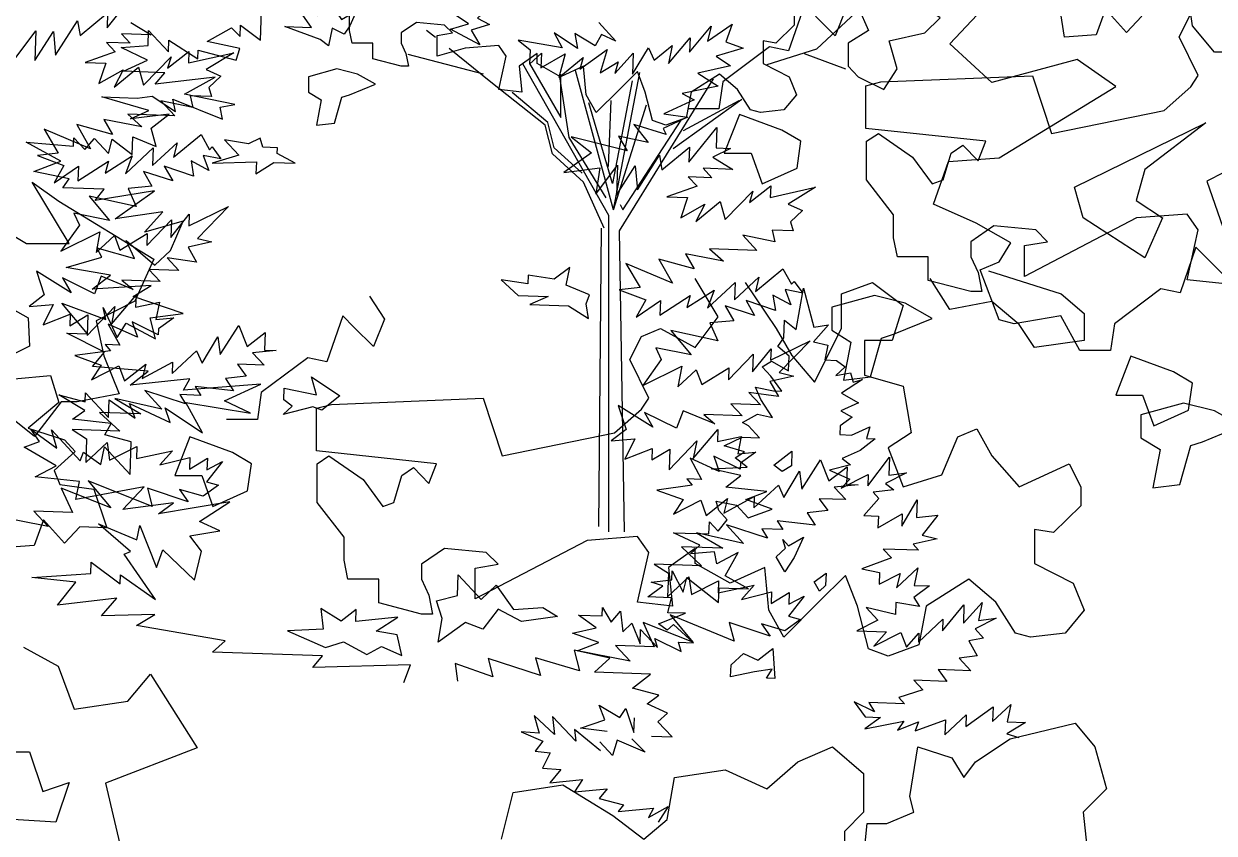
# Model space of a CAD drawing. Header units: inches. Extents: x 11.9 to 85.3, y 21.1 to 37.4.
# Drawn here: x 58.1416 to 58.622, y 22.5223 to 22.8488 of the extents above; entities that cross this region are included whole.
import ezdxf

# ---------------------------------------------------------------- set-up
doc = ezdxf.new("R2010")
doc.units = ezdxf.units.IN
doc.header["$MEASUREMENT"] = 0
doc.layers.add('CAY', color=94, linetype='Continuous')
doc.layers.add('CAY-3', color=61, linetype='Continuous')

# ---------------------------------------------------------------- blocks, each defined once
blk = doc.blocks.new('A$C76451831')
at = {"layer": 'CAY'}
for p, q in [((2471.8, 2031.9), (2478.5, 2069.3)), ((2478.5, 2069.3), (2487.7, 2034.1)), ((2460.6, 2024.6), (2461.2, 2040.4)), ((2461.2, 2040.4), (2471.8, 2031.9)), ((2500.9, 2036.3), (2487.3, 2020.9)), ((2487.7, 2034.1), (2500.9, 2036.3)), ((2455.4, 2016.6), (2460.6, 2024.6)), ((2465.5, 2008.1), (2455.4, 2016.6)), ((2487.3, 2020.9), (2500.3, 2017.8)), ((2500.3, 2017.8), (2497.6, 2004.7)), ((2441.2, 1998.5), (2449.5, 2003.7)), ((2449.5, 2003.7), (2465, 1995)), ((2465, 1995), (2465.5, 2008.1)), ((2497.6, 2004.7), (2508, 2004.3)), ((2508, 2004.3), (2515.9, 1998.6)), ((2449, 1990.1), (2441.2, 1998.5)), ((2515.9, 1998.6), (2507.5, 1990.8)), ((2507.5, 1990.8), (2520.7, 1993)), ((2520.7, 1993), (2523.1, 1984.8)), ((2435.1, 1980.1), (2451.3, 1976.8)), ((2440.1, 1969.1), (2435.1, 1980.1)), ((2459, 1976.6), (2449, 1990.1)), ((2531.4, 1987.2), (2512.4, 1974.7)), ((2523.1, 1984.8), (2531.4, 1987.2)), ((2451.3, 1976.8), (2459, 1976.6)), ((2512.4, 1974.7), (2527.9, 1966)), ((2450.4, 1952.9), (2440.1, 1969.1)), ((2527.9, 1966), (2511.8, 1958.9)), ((2511.8, 1958.9), (2522, 1953.1)), ((2423.5, 1948.4), (2437, 1956)), ((2428.9, 1945.4), (2423.5, 1948.4)), ((2437, 1956), (2450.4, 1952.9)), ((2522, 1953.1), (2511.3, 1945.3)), ((2438.9, 1934.7), (2428.9, 1945.4)), ((2511.3, 1945.3), (2511.1, 1937.6)), ((2511.1, 1937.6), (2521.5, 1937.2)), ((2521.5, 1937.2), (2538.1, 1944.4)), ((2538.1, 1944.4), (2535, 1934)), ((2407, 1927.6), (2423.1, 1935.2)), ((2425.3, 1922), (2407, 1927.6)), ((2423.1, 1935.2), (2438.9, 1934.7)), ((2542.7, 1933.8), (2529.2, 1923.4)), ((2535, 1934), (2542.7, 1933.8)), ((2417, 1916.8), (2425.3, 1922)), ((2427.6, 1908.3), (2417, 1916.8)), ((2529.2, 1923.4), (2513.1, 1916.2)), ((2513.1, 1916.2), (2520.6, 1910.5)), ((2536.2, 1891.4), (2555.7, 1917.4)), ((2555.7, 1917.4), (2555.1, 1901.1)), ((2395.4, 1906.7), (2427.6, 1908.3)), ((2421.9, 1900.8), (2395.4, 1906.7)), ((2520.6, 1910.5), (2501.8, 1905.7)), ((2501.8, 1905.7), (2520.1, 1897.4)), ((2408.4, 1890.4), (2421.9, 1900.8)), ((2512.1, 1889.5), (2536.6, 1901.8)), ((2520.1, 1897.4), (2512.1, 1889.5)), ((2536.6, 1901.8), (2536.2, 1891.4)), ((2571.1, 1903.3), (2552.1, 1893.5)), ((2555.1, 1901.1), (2571.1, 1903.3)), ((2445.4, 1886.4), (2408.4, 1890.4)), ((2426.6, 1879.3), (2445.4, 1886.4)), ((2559.6, 1887.8), (2541, 1885.8)), ((2541, 1885.8), (2546.2, 1880.1)), ((2552.1, 1893.5), (2559.6, 1887.8)), ((2402.2, 1869.3), (2399.8, 1877.6)), ((2399.8, 1877.6), (2418.2, 1874.2)), ((2418.2, 1874.2), (2428.7, 1862.9)), ((2450.3, 1870.4), (2426.6, 1879.3)), ((2546.2, 1880.1), (2532.6, 1864.8)), ((2566.7, 1855.4), (2580.6, 1878.9)), ((2580.6, 1878.9), (2580.1, 1863.1)), ((2409.6, 1860.9), (2402.2, 1869.3)), ((2428.7, 1862.9), (2450.3, 1870.4)), ((2532.6, 1864.8), (2545.7, 1864.3)), ((2545.3, 1853.9), (2567, 1866.3)), ((2545.7, 1864.3), (2545.3, 1853.9)), ((2567, 1866.3), (2566.7, 1855.4)), ((2580.1, 1863.1), (2599.2, 1865.2)), ((2599.2, 1865.2), (2585, 1847.1)), ((2393.3, 1848.3), (2393.7, 1859.2)), ((2393.7, 1859.2), (2401.6, 1850.7)), ((2401.6, 1850.7), (2409.6, 1860.9)), ((2361.6, 1849.4), (2393.3, 1848.3)), ((2385.3, 1838.2), (2361.6, 1849.4)), ((2598.4, 1843.9), (2577, 1839.2)), ((2585, 1847.1), (2598.4, 1843.9)), ((2376.8, 1830.3), (2385.3, 1838.2)), ((2398.2, 1832.3), (2376.8, 1830.3)), ((2400.5, 1821.3), (2398.2, 1832.3)), ((2419.5, 1831.5), (2400.5, 1821.3)), ((2407.9, 1810.6), (2419.5, 1831.5)), ((2581.8, 1833.6), (2550.1, 1834.7)), ((2550.1, 1834.7), (2557.5, 1826.7)), ((2577, 1839.2), (2581.8, 1833.6)), ((2557.5, 1826.7), (2530.9, 1816.8)), ((2360.1, 1806.9), (2360.4, 1815)), ((2360.4, 1815), (2370.2, 1796.1)), ((2370.2, 1796.1), (2373.4, 1809.1)), ((2373.4, 1809.1), (2402, 1786.8)), ((2428.8, 1799), (2407.9, 1810.6)), ((2530.9, 1816.8), (2546.6, 1813.5)), ((2546.6, 1813.5), (2546.3, 1803.1)), ((2546.3, 1803.1), (2565.2, 1812.8)), ((2562, 1799.8), (2581.2, 1817.7)), ((2565.2, 1812.8), (2562, 1799.8)), ((2581.2, 1817.7), (2577.9, 1802)), ((2338.3, 1791.8), (2351.8, 1801.7)), ((2341.5, 1804.8), (2360.1, 1806.9)), ((2351.8, 1801.7), (2341.5, 1804.8)), ((2402, 1786.8), (2402.5, 1799.9)), ((2402.5, 1799.9), (2428.8, 1799)), ((2591.5, 1801.5), (2577.6, 1791.1)), ((2577.9, 1802), (2591.5, 1801.5)), ((2359.6, 1791), (2338.3, 1791.8)), ((2356.4, 1777.5), (2359.6, 1791)), ((2577.6, 1791.1), (2582.7, 1783.2)), ((2297.4, 1774.6), (2297.7, 1782.3)), ((2297.7, 1782.3), (2305.3, 1768.9)), ((2305.3, 1768.9), (2313.9, 1779)), ((2313.9, 1779), (2315.9, 1760.3)), ((2347.9, 1767.4), (2372.2, 1777)), ((2372.2, 1777), (2356.4, 1777.5)), ((2561.2, 1775.8), (2534.7, 1782.2)), ((2534.7, 1782.2), (2545.1, 1770.9)), ((2561.5, 1786.7), (2561.2, 1775.8)), ((2582.7, 1783.2), (2561.5, 1786.7)), ((2603.3, 1761.2), (2622.6, 1784.5)), ((2622.1, 1768.2), (2639, 1786.7)), ((2622.6, 1784.5), (2622.1, 1768.2)), ((2639, 1786.7), (2635.8, 1770.5)), ((2292, 1763.9), (2276.1, 1775.3)), ((2276.1, 1775.3), (2297.4, 1774.6)), ((2315.9, 1760.3), (2323.9, 1768.2)), ((2323.9, 1768.2), (2331.4, 1749.4)), ((2355.9, 1761.7), (2347.9, 1767.4)), ((2361.5, 1766.9), (2355.9, 1761.7)), ((2379.5, 1750.4), (2361.5, 1766.9)), ((2545.1, 1770.9), (2526.2, 1761.2)), ((2581.6, 1751.1), (2603.6, 1771.6)), ((2603.6, 1771.6), (2603.3, 1761.2)), ((2651.7, 1772.6), (2632.8, 1762.9)), ((2635.8, 1770.5), (2651.7, 1772.6)), ((2270.6, 1759.2), (2292, 1763.9)), ((2294.3, 1750.7), (2270.6, 1759.2)), ((2331.4, 1749.4), (2331.9, 1762.5)), ((2331.9, 1762.5), (2347.1, 1746.1)), ((2526.2, 1761.2), (2552.9, 1760.2)), ((2552.9, 1760.2), (2541.6, 1747.5)), ((2541.6, 1747.5), (2566, 1759.8)), ((2566, 1759.8), (2571, 1746.5)), ((2571, 1746.5), (2581.9, 1759.2)), ((2581.9, 1759.2), (2581.6, 1751.1)), ((2632.8, 1762.9), (2640.2, 1754.5)), ((1777.1, 1746.4), (1808.3, 1729.3)), ((2275, 1743.2), (2294.3, 1750.7)), ((2347.1, 1746.1), (2344.7, 1754.4)), ((2344.7, 1754.4), (2368.3, 1742.7)), ((2365.9, 1750.9), (2379.5, 1750.4)), ((2368.3, 1742.7), (2365.9, 1750.9)), ((2640.2, 1754.5), (2627, 1752.2)), ((2627, 1752.2), (2634.6, 1738.8)), ((2304.2, 1736.7), (2275, 1743.2)), ((2290.6, 1724.1), (2304.2, 1736.7)), ((2634.6, 1738.8), (2618.3, 1736.6)), ((2618.3, 1736.6), (2628.7, 1725.4)), ((1808.3, 1729.3), (1822.5, 1690.9)), ((2340.9, 1722.3), (2290.6, 1724.1)), ((2628.7, 1725.4), (2599.3, 1726.4)), ((2599.3, 1726.4), (2607.1, 1715.7)), ((1870.8, 1698), (1891.4, 1722.2)), ((1891.4, 1722.2), (1933.3, 1656.1)), ((2324.6, 1709.7), (2340.9, 1722.3)), ((2577.7, 1716.8), (2585.5, 1708.3)), ((2607.1, 1715.7), (2577.7, 1716.8)), ((2348.4, 1703.5), (2324.6, 1709.7)), ((2337.7, 1695.7), (2348.4, 1703.5)), ((2585.5, 1708.3), (2564, 1701.4)), ((1822.5, 1690.9), (1870.8, 1698)), ((2294.6, 1694.5), (2313.2, 1683.4)), ((2299.6, 1681.1), (2294.6, 1694.5)), ((2313.2, 1683.4), (2318.5, 1691.4)), ((2318.5, 1691.4), (2325.9, 1669.8)), ((2356, 1687.3), (2337.7, 1695.7)), ((2524, 1697.3), (2533.9, 1683.8)), ((2542.3, 1688.5), (2524, 1697.3)), ((2569.2, 1695.7), (2537.1, 1696.9)), ((2537.1, 1696.9), (2542.3, 1688.5)), ((2564, 1701.4), (2569.2, 1695.7)), ((2624.3, 1675.2), (2648.9, 1693)), ((2648.4, 1679.8), (2664.8, 1695.1)), ((2648.9, 1693), (2648.4, 1679.8)), ((2664.8, 1695.1), (2661.6, 1679.4)), ((2236.3, 1685.2), (2240.6, 1669.3)), ((2254.4, 1667.9), (2236.3, 1685.2)), ((2252.8, 1684.1), (2254.4, 1667.9)), ((2273.6, 1662), (2252.8, 1684.1)), ((2278, 1673.7), (2299.6, 1681.1)), ((2325.9, 1669.8), (2326.4, 1682.9)), ((2347.5, 1679.5), (2356, 1687.3)), ((2547.5, 1683.4), (2533.6, 1673)), ((2533.9, 1683.8), (2547.5, 1683.4)), ((2578.8, 1671.4), (2605.9, 1681.3)), ((2605.4, 1667.7), (2624.6, 1685.6)), ((2605.9, 1681.3), (2605.4, 1667.7)), ((2624.6, 1685.6), (2624.3, 1675.2)), ((2224.6, 1670.4), (2244.1, 1661.9)), ((2240.6, 1669.3), (2224.6, 1670.4)), ((2272.6, 1672.4), (2273.6, 1662)), ((2295.9, 1653.3), (2272.6, 1672.4)), ((2301.9, 1670.6), (2278, 1673.7)), ((2360.2, 1665.9), (2347.5, 1679.5)), ((2533.6, 1673), (2568.7, 1679.9)), ((2568.7, 1679.9), (2563, 1671.9)), ((2563, 1671.9), (2581.8, 1679.4)), ((2581.8, 1679.4), (2578.8, 1671.4)), ((2677.9, 1678.8), (2661.2, 1668.5)), ((2661.6, 1679.4), (2677.9, 1678.8)), ((2664.3, 1664.1), (2722.6, 1678.3)), ((2722.6, 1678.3), (2740.3, 1657)), ((2244.1, 1661.9), (2237.2, 1653)), ((2306.7, 1649.3), (2295.1, 1661.4)), ((2310.8, 1662.9), (2306.7, 1649.3)), ((2336, 1652.2), (2310.8, 1662.9)), ((2323.9, 1664.2), (2336, 1652.2)), ((2341.7, 1666.5), (2360.2, 1665.9)), ((2633, 1643.5), (2664.3, 1664.1)), ((2661.2, 1668.5), (2672, 1665.4)), ((1933.3, 1656.1), (1850.8, 1624.3)), ((2237.2, 1653), (2250.5, 1651.6)), ((2250.5, 1651.6), (2243.7, 1637.7)), ((2473.2, 1643.5), (2504.5, 1657)), ((2504.5, 1657), (2532.2, 1632.9)), ((2574, 1612.2), (2581.1, 1657)), ((2581.1, 1657), (2611.8, 1647)), ((2740.3, 1657), (2750.9, 1619.3)), ((2243.7, 1637.7), (2260.2, 1636.6)), ((2445.5, 1619.3), (2473.2, 1643.5)), ((2611.8, 1647), (2622.4, 1629.3)), ((2622.4, 1629.3), (2633, 1643.5)), ((2260.2, 1636.6), (2250.4, 1624.7)), ((2250.4, 1624.7), (2279.7, 1627.6)), ((2279.7, 1627.6), (2272.6, 1616.4)), ((2355.9, 1591.6), (2362.4, 1629.3)), ((2362.4, 1629.3), (2407.8, 1636.4)), ((2407.8, 1636.4), (2445.5, 1619.3)), ((2532.2, 1632.9), (2532.2, 1598.1)), ((1850.8, 1624.3), (1867.9, 1552.3)), ((2217.3, 1615.8), (2262.1, 1622.8)), ((2262.1, 1622.8), (2306.9, 1595.1)), ((2272.6, 1616.4), (2301.9, 1619.3)), ((2301.9, 1619.3), (2294.6, 1610.4)), ((2750.9, 1619.3), (2729.7, 1598.1)), ((2206.7, 1573.9), (2217.3, 1615.8)), ((2294.6, 1610.4), (2316.5, 1604.8)), ((2577.6, 1598.1), (2574, 1612.2)), ((2306.9, 1595.1), (2334.7, 1573.9)), ((2316.5, 1604.8), (2311.6, 1598.8)), ((2311.6, 1598.8), (2343.6, 1601.9)), ((2339, 1593.3), (2356.7, 1603.2)), ((2343.6, 1601.9), (2339, 1593.3)), ((2356.7, 1603.2), (2347.6, 1589.1)), ((2532.2, 1598.1), (2515.1, 1580.9)), ((2553.4, 1588), (2577.6, 1598.1)), ((2729.7, 1598.1), (2733.2, 1567.4)), ((2334.7, 1573.9), (2355.9, 1591.6)), ((2532.2, 1553.2), (2535.7, 1588)), ((2535.7, 1588), (2553.4, 1588)), ((2515.1, 1580.9), (2515.1, 1549.7)), ((2334.4, 569.5), (2369.4, 602.2)), ((5268, 577.1), (5268.9, 603.8)), ((5249.5, 580.4), (5249.9, 590.8)), ((5249.9, 590.8), (5268, 577.1)), ((5572.2, 593.2), (5587.5, 576.3)), ((5653.7, 566.3), (5673.1, 589.7)), ((5669.9, 576.2), (5691.8, 591.7)), ((5673.1, 589.7), (5669.9, 576.2)), ((5691.8, 591.7), (5686.2, 575.6)), ((1991.5, 579.5), (1983.4, 586)), ((5166.8, 572.4), (5167.3, 586)), ((5167.3, 586), (5185.2, 566.8)), ((5219.9, 576), (5241.7, 588.4)), ((5241.7, 588.4), (5249.5, 580.4)), ((5552.8, 569.8), (5532, 583.7)), ((5532, 583.7), (5539.2, 570.3)), ((5568.7, 572), (5550.5, 583.1)), ((5550.5, 583.1), (5552.8, 569.8)), ((5574.5, 582.2), (5568.7, 572)), ((5587.5, 576.3), (5574.5, 582.2)), ((5634.8, 556.1), (5654.2, 579.4)), ((5654.2, 579.4), (5653.7, 566.3)), ((2041.2, 539.6), (2003.7, 569.7)), ((2289.6, 555.4), (2334.4, 569.5)), ((5142.7, 570.6), (5166.8, 572.4)), ((5166.3, 559.3), (5142.7, 570.6)), ((5185.2, 566.8), (5185.5, 577.2)), ((5185.5, 577.2), (5211.7, 560.4)), ((5211.7, 560.4), (5212, 568.1)), ((5212, 568.1), (5246.1, 559.2)), ((5249.2, 569.6), (5219.9, 576)), ((5246.1, 559.2), (5249.2, 569.6)), ((5499.6, 577.1), (5510.2, 568.6)), ((5539.2, 570.3), (5499.6, 577.1)), ((5510.2, 568.6), (5509.7, 555.5)), ((5554.9, 551.2), (5579.5, 568.9)), ((5579.5, 568.9), (5573.3, 547.8)), ((5602.3, 546.8), (5616.7, 570.3)), ((5616.7, 570.3), (5621.8, 559.3)), ((5621.8, 559.3), (5638.1, 572.3)), ((5638.1, 572.3), (5634.8, 556.1)), ((5701.9, 570.1), (5677.6, 562.8)), ((5686.2, 575.6), (5701.9, 570.1)), ((2034.5, 546.7), (1966.9, 564.4)), ((2323, 565.2), (2360, 551.4)), ((5144.7, 549.2), (5166.3, 559.3)), ((5509.7, 555.5), (5520.5, 565.5)), ((5520.5, 565.5), (5520, 552.4)), ((5520, 552.4), (5541.7, 564.8)), ((5541.7, 564.8), (5536, 543.7)), ((5536, 543.7), (5557.9, 561.5)), ((5557.9, 561.5), (5554.9, 551.2)), ((5573.3, 547.8), (5589.5, 557.7)), ((5586.4, 547.4), (5602.9, 565.4)), ((5589.5, 557.7), (5586.4, 547.4)), ((5602.9, 565.4), (5602.3, 546.8)), ((5677.6, 562.8), (5690.5, 554.2)), ((2147.3, 419.7), (2069.9, 556)), ((2075.8, 556.2), (2104.1, 507.8)), ((2104.1, 507.8), (2104.1, 546.7)), ((2151.6, 424.8), (2117.3, 549.9)), ((2151.6, 424.8), (2175, 548.1)), ((5181.8, 547.9), (5144.7, 549.2)), ((5173.3, 537.8), (5181.8, 547.9)), ((5690.5, 554.2), (5661.2, 547.5)), ((5661.2, 547.5), (5679.4, 536)), ((2089.9, 500.7), (2041.2, 539.6)), ((2102.9, 544.4), (2111.2, 489.7)), ((2168.2, 540.8), (2150.5, 448.4)), ((2156.8, 405.9), (2241.3, 542.4)), ((5227, 544), (5173.3, 537.8)), ((5199.7, 528.7), (5227, 544)), ((5679.4, 536), (5647, 529.4)), ((5683.6, 539.8), (5680.1, 515.6)), ((2092.3, 503.1), (2060.4, 530.2)), ((5125.3, 526.3), (5157, 525.2)), ((5167.5, 513.9), (5125.3, 526.3)), ((5157, 525.2), (5170.6, 527)), ((5170.6, 527), (5191.5, 513.1)), ((5244.7, 519.4), (5199.7, 528.7)), ((5647, 529.4), (5657.7, 523.6)), ((2150.5, 448.4), (2129.2, 520.8)), ((2146.9, 463.7), (2149.3, 523.1)), ((2151.6, 424.8), (2181.2, 519.2)), ((2205.1, 479.9), (2266.8, 524.3)), ((2214.5, 496), (2264.5, 523.1)), ((5150.9, 506.4), (5167.5, 513.9)), ((5189.1, 524.1), (5233.8, 506.2)), ((5191.5, 513.1), (5189.1, 524.1)), ((5231.5, 517.1), (5244.7, 519.4)), ((5233.8, 506.2), (5231.5, 517.1)), ((5657.7, 523.6), (5630.5, 510.9)), ((5680.1, 515.6), (5652.4, 515.6)), ((2098.2, 480.3), (2092.3, 503.1)), ((2159.9, 424.8), (2212.2, 505.4)), ((5185.9, 510.6), (5150.9, 506.4)), ((5169.6, 498), (5185.9, 510.6)), ((5651.7, 507.9), (5630, 497.8)), ((5630.5, 510.9), (5651.7, 507.9)), ((2096.6, 475.1), (2089.9, 500.7)), ((5174, 481.5), (5169.6, 498)), ((5632.6, 492.3), (5603.4, 501.4)), ((5603.4, 501.4), (5616.4, 485.1)), ((5630, 497.8), (5632.6, 492.3)), ((5653, 467.5), (5678.1, 498.8)), ((5678.1, 498.8), (5677.5, 480.3)), ((2111.2, 489.7), (2144.6, 435.4)), ((5057.3, 485.6), (5099.7, 481.8)), ((5088.4, 468.6), (5057.3, 485.6)), ((5099.7, 481.8), (5100, 489.5)), ((5100, 489.5), (5110.1, 478.8)), ((5110.1, 478.8), (5118.6, 488.9)), ((5118.6, 488.9), (5131.2, 475.3)), ((5131.2, 475.3), (5134.4, 488.3)), ((5134.4, 488.3), (5152.5, 474.6)), ((5152.5, 474.6), (5153.1, 490.4)), ((5153.1, 490.4), (5174, 481.5)), ((5597.6, 477.6), (5547.3, 490.2)), ((5547.3, 490.2), (5565.4, 476)), ((5589.9, 491), (5597.6, 477.6)), ((5616.4, 485.1), (5589.9, 491)), ((2124.5, 449.6), (2096.6, 475.1)), ((2123.3, 457.8), (2098.2, 480.3)), ((5565.4, 476), (5540.7, 458.3)), ((5606.8, 442.8), (5626.5, 473.9)), ((5626.5, 473.9), (5628.7, 460.7)), ((5628.7, 460.7), (5653.5, 481.1)), ((5653.5, 481.1), (5653, 467.5)), ((5690.6, 479.8), (5674.5, 472.2)), ((5674.5, 472.2), (5692.6, 461.1)), ((5677.5, 480.3), (5690.6, 479.8)), ((5064.1, 459.1), (5088.4, 468.6)), ((5540.7, 458.3), (5573.1, 462.6)), ((5569.5, 438.7), (5589, 464.8)), ((5573.1, 462.6), (5569.5, 438.7)), ((5589, 464.8), (5588.1, 438)), ((5588.1, 438), (5604.8, 464.2)), ((5604.8, 464.2), (5606.8, 442.8)), ((5665.9, 462.1), (5673.8, 453.6)), ((5692.6, 461.1), (5665.9, 462.1)), ((2143, 408.3), (2124.5, 449.6)), ((5062.5, 449.6), (5086.7, 432.5)), ((5096, 452.5), (5064.1, 459.1)), ((5090.3, 444.6), (5096, 452.5)), ((5652.5, 454.4), (5660.4, 445.9)), ((5673.8, 453.6), (5652.5, 454.4)), ((5127.4, 443.3), (5090.3, 444.6)), ((5119.3, 433.1), (5127.4, 443.3)), ((5172.7, 441.7), (5119.3, 433.1)), ((5137.3, 416.6), (5172.7, 441.7)), ((5660.4, 445.9), (5633.3, 436.5)), ((5685.6, 416.1), (5710.5, 441.5)), ((5707.5, 431.2), (5726.6, 446.4)), ((5710.5, 441.5), (5707.5, 431.2)), ((5726.6, 446.4), (5726.2, 435.9)), ((5726.2, 435.9), (5766.8, 445)), ((5766.8, 445), (5742.3, 429.9)), ((2157.5, 429.5), (2159.9, 424.8)), ((5633.3, 436.5), (5651.9, 435.8)), ((5651.9, 435.8), (5645.8, 417.4)), ((5645.8, 417.4), (5667.5, 429.8)), ((5659.3, 414.3), (5681.2, 432.1)), ((5667.5, 429.8), (5659.3, 414.3)), ((5681.2, 432.1), (5685.6, 416.1)), ((5742.3, 429.9), (5755.2, 424.1)), ((2147.3, 135.4), (2147.3, 419.7)), ((5180.2, 422.8), (5137.3, 416.6)), ((5163.7, 404.8), (5180.2, 422.8)), ((5755.2, 424.1), (5744.5, 414)), ((2138.3, 140.1), (2140.6, 408.3)), ((5198.4, 414.5), (5163.7, 404.8)), ((5187.1, 388.1), (5198.4, 414.5)), ((5744.5, 414), (5746.9, 405.8)), ((2161.5, 135.4), (2156.8, 405.9)), ((5154.7, 381.1), (5147.1, 397.2)), ((5147.1, 397.2), (5173, 375)), ((5701.4, 401.9), (5714.1, 388.3)), ((5730.2, 395.9), (5701.4, 401.9)), ((5746.9, 405.8), (5727.9, 406.4)), ((5727.9, 406.4), (5730.2, 395.9)), ((5120.6, 390.5), (5154.7, 381.1)), ((5125.3, 382.1), (5120.6, 390.5)), ((5173, 375), (5187.1, 388.1)), ((5714.1, 388.3), (5671.6, 389.8)), ((5671.6, 389.8), (5684.3, 378.5)), ((5093.2, 372.8), (5125.3, 382.1)), ((5171.9, 380.3), (5154.8, 342.6)), ((5596.3, 376.6), (5609.2, 354.8)), ((5638.3, 358.8), (5596.3, 376.6)), ((5625.9, 380.5), (5638.3, 358.8)), ((5657.8, 371.7), (5625.9, 380.5)), ((5650.1, 385.1), (5657.8, 371.7)), ((5684.3, 378.5), (5650.1, 385.1)), ((5132.9, 366), (5093.2, 372.8)), ((5116.6, 353.4), (5132.9, 366)), ((5694, 343.7), (5716, 364.2)), ((5712.8, 351.2), (5737.6, 371.6)), ((5716, 364.2), (5712.8, 351.2)), ((5737.6, 371.6), (5745.2, 357.8)), ((5169.7, 356.6), (5116.6, 353.4)), ((5153.5, 346.7), (5169.7, 356.6)), ((5609.2, 354.8), (5590.5, 352.7)), ((5669.7, 336.4), (5694.5, 359.5)), ((5694.5, 359.5), (5694, 343.7)), ((5745.2, 357.8), (5747.6, 360.4)), ((5747.6, 360.4), (5755.4, 349.7)), ((5154.8, 342.6), (5120.1, 324.9)), ((5198.3, 331.5), (5153.5, 346.7)), ((5590.5, 352.7), (5614.2, 343.7)), ((5614.2, 343.7), (5605.5, 328.2)), ((5605.5, 328.2), (5627.4, 343.3)), ((5626.9, 330.2), (5654.2, 347.8)), ((5627.4, 343.3), (5626.9, 330.2)), ((5651.2, 337), (5675.7, 352.5)), ((5654.2, 347.8), (5651.2, 337)), ((5675.7, 352.5), (5669.7, 336.4)), ((5730.8, 334.2), (5704.4, 343.3)), ((5704.4, 343.3), (5712.1, 329.9)), ((5744.6, 339.2), (5728.6, 347.9)), ((5728.6, 347.9), (5730.8, 334.2)), ((5755.4, 349.7), (5739.6, 353)), ((5739.6, 353), (5744.6, 339.2)), ((5112.4, 313.2), (5089.4, 340.8)), ((5089.4, 340.8), (5128.7, 326.2)), ((5126.4, 336.8), (5139.1, 310)), ((5128.7, 326.2), (5126.4, 336.8)), ((5712.1, 329.9), (5685.6, 338.5)), ((5685.6, 338.5), (5693.3, 325.1)), ((5120.1, 324.9), (5127.1, 293.6)), ((5139.1, 310), (5147.2, 322.9)), ((5147.2, 322.9), (5173.5, 308.8)), ((5168.7, 327.6), (5198.3, 331.5)), ((5173.5, 308.8), (5168.7, 327.6)), ((5693.3, 325.1), (5672, 323.1)), ((5672, 323.1), (5679.1, 307)), ((5093.9, 313.9), (5112.4, 313.2)), ((5127.7, 296.8), (5093.9, 313.9)), ((5636.8, 316.2), (5655.1, 294.3)), ((5679.1, 307), (5636.8, 316.2)), ((5623.2, 300.8), (5628.2, 290.2)), ((5655.1, 294.3), (5623.2, 300.8)), ((5710.3, 279.2), (5726.9, 299.9)), ((5726.5, 289.5), (5762, 306.9)), ((5726.9, 299.9), (5726.5, 289.5)), ((5762, 306.9), (5734.3, 278.4)), ((5116.8, 284), (5127.7, 296.8)), ((5127.1, 293.6), (5140.7, 259.4)), ((5628.2, 290.2), (5611.5, 266.8)), ((5688.7, 271.8), (5710.9, 295)), ((5710.9, 295), (5710.3, 279.2)), ((5167, 279.6), (5116.8, 284)), ((5150.7, 267), (5167, 279.6)), ((5611.5, 266.8), (5646.6, 284.1)), ((5646.6, 284.1), (5643.2, 265.7)), ((5643.2, 265.7), (5659.6, 281)), ((5659.6, 281), (5664.6, 267.6)), ((5664.6, 267.6), (5689.1, 282.7)), ((5689.1, 282.7), (5688.7, 271.8)), ((5734.3, 278.4), (5747.3, 275.2)), ((5204.4, 272.8), (5150.7, 267)), ((5198.6, 262.6), (5204.4, 272.8)), ((5268.1, 267.9), (5198.6, 262.6)), ((5235.4, 253.2), (5268.1, 267.9)), ((5747.3, 275.2), (5725.9, 270.5)), ((5725.9, 270.5), (5733.6, 257.1)), ((5110, 244.4), (5086.5, 258.4)), ((5086.5, 258.4), (5110.3, 252.1)), ((5140.7, 259.4), (5103, 252.3)), ((5110.3, 252.1), (5110.6, 260.2)), ((5110.6, 260.2), (5131.1, 238.2)), ((5733.6, 257.1), (5706.9, 260.7)), ((5706.9, 260.7), (5717.4, 249.5)), ((5064.6, 221), (5029.8, 248.8)), ((5088.8, 252.3), (5064.6, 221)), ((5103, 252.3), (5088.8, 252.3)), ((5131.1, 238.2), (5131.7, 254.1)), ((5131.7, 254.1), (5155.1, 237.4)), ((5155.1, 237.4), (5150.1, 250.7)), ((5150.1, 250.7), (5186.7, 233.6)), ((5186.7, 233.6), (5182.2, 246.9)), ((5182.2, 246.9), (5215.8, 224.4)), ((5200.9, 251.6), (5259, 241.9)), ((5215.8, 224.4), (5200.9, 251.6)), ((5259, 241.9), (5235.4, 253.2)), ((5620.7, 229.3), (5589.6, 249)), ((5589.6, 249), (5596.6, 227.4)), ((5717.4, 249.5), (5690.7, 250.4)), ((5690.7, 250.4), (5700.8, 239.6)), ((5098.9, 236.6), (5110, 244.4)), ((5133.6, 232.7), (5098.9, 236.6)), ((5641.9, 228.5), (5613, 242.7)), ((5613, 242.7), (5620.7, 229.3)), ((5647.9, 244.2), (5641.9, 228.5)), ((5676.5, 232.3), (5647.9, 244.2)), ((5700.8, 239.6), (5666.4, 240.8)), ((5666.4, 240.8), (5676.5, 232.3)), ((5069.2, 216.4), (5061.4, 227.5)), ((5061.4, 227.5), (5084.8, 210.4)), ((5080, 226.9), (5105.7, 199.2)), ((5084.8, 210.4), (5080, 226.9)), ((5127.8, 222.5), (5133.6, 232.7)), ((5596.6, 227.4), (5583.1, 217)), ((5656.8, 201.3), (5679, 227.2)), ((5679, 227.2), (5678.7, 216.4)), ((5055.4, 211.4), (5069.2, 216.4)), ((5151.6, 216.2), (5127.8, 222.5)), ((5150.6, 186.8), (5151.6, 216.2)), ((5583.1, 217), (5604.4, 219)), ((5604.4, 219), (5595.6, 200.7)), ((5635.2, 191.1), (5660.1, 217)), ((5660.1, 217), (5656.8, 201.3)), ((5678.7, 216.4), (5700.1, 221.1)), ((5700.1, 221.1), (5696.9, 205.3)), ((5084.3, 194.5), (5055.4, 211.4)), ((5105.7, 199.2), (5108.7, 206.8)), ((5108.7, 206.8), (5124.2, 195.8)), ((5124.2, 195.8), (5127.5, 211.6)), ((5127.5, 211.6), (5150.6, 186.8)), ((5595.6, 200.7), (5620, 210.3)), ((5620, 210.3), (5619.6, 199.9)), ((5619.6, 199.9), (5635.8, 209.7)), ((5635.8, 209.7), (5635.2, 191.1)), ((5696.9, 205.3), (5713.2, 207)), ((5713.2, 207), (5699.3, 197.1)), ((5065.3, 184.8), (5084.3, 194.5)), ((5654.1, 201.4), (5664.3, 182.4)), ((5680.4, 189.6), (5654.1, 201.4)), ((5699.1, 191.6), (5675.5, 203.3)), ((5675.5, 203.3), (5680.4, 189.6)), ((5699.3, 197.1), (5699.1, 191.6)), ((5754.7, 173.8), (5771.4, 200)), ((5771.4, 200), (5778.9, 181.1)), ((5778.9, 181.1), (5795.2, 193.7)), ((5795.2, 193.7), (5794.7, 177.9)), ((5105.1, 180.6), (5065.3, 184.8)), ((5651.2, 182.9), (5656, 177.3)), ((5664.3, 182.4), (5651.2, 182.9)), ((5738.5, 166.2), (5752.5, 189.8)), ((5752.5, 189.8), (5754.7, 173.8)), ((5101.8, 164.4), (5105.1, 180.6)), ((5163.4, 175.9), (5101.8, 164.4)), ((5144.1, 155.3), (5163.4, 175.9)), ((5656, 177.3), (5624.1, 172.9)), ((5624.1, 172.9), (5647.8, 164.4)), ((5711.5, 156.8), (5733.5, 177.3)), ((5733.5, 177.3), (5738.5, 166.2)), ((5805.1, 177.5), (5783.7, 175.5)), ((5783.7, 175.5), (5794.2, 164.3)), ((5794.7, 177.9), (5805.1, 177.5)), ((5189.6, 161.4), (5144.1, 155.3)), ((5240.4, 162.3), (5176.1, 151.4)), ((5176.1, 151.4), (5189.6, 161.4)), ((5213, 144.7), (5240.4, 162.3)), ((5647.8, 164.4), (5639.2, 151.1)), ((5639.2, 151.1), (5663.7, 163.9)), ((5663.7, 163.9), (5668.6, 150.1)), ((5668.6, 150.1), (5687.7, 165.3)), ((5684.6, 152.2), (5711.8, 167.2)), ((5687.7, 165.3), (5684.6, 152.2)), ((5711.8, 167.2), (5711.5, 156.8)), ((5794.2, 164.3), (5770.2, 165.1)), ((5770.2, 165.1), (5778, 154.4)), ((5778, 154.4), (5759.3, 152.4)), ((5759.3, 152.4), (5766.7, 141.2)), ((5150.9, 117.8), (5122.3, 142.4)), ((5122.3, 142.4), (5156.7, 128.1)), ((5156.7, 128.1), (5159.4, 141.1)), ((5159.4, 141.1), (5174.4, 103.4)), ((5231.3, 136.3), (5213, 144.7)), ((5723.7, 129.6), (5686.9, 141.7)), ((5686.9, 141.7), (5702.2, 124.9)), ((5766.7, 141.2), (5732.4, 145.1)), ((5732.4, 145.1), (5737.5, 137.3)), ((5204.4, 131.8), (5231.3, 136.3)), ((5214.8, 117.9), (5204.4, 131.8)), ((5702.2, 124.9), (5659.9, 134.5)), ((5659.9, 134.5), (5683.5, 120.6)), ((5737.5, 137.3), (5718.5, 137.9)), ((5718.5, 137.9), (5723.7, 129.6)), ((5145.4, 115.3), (5150.9, 117.8)), ((5174.4, 103.4), (5180, 119.1)), ((5180, 119.1), (5208.5, 91.8)), ((5208.5, 91.8), (5214.8, 117.9)), ((5646.4, 121.9), (5664.3, 104.9)), ((5683.5, 120.6), (5646.4, 121.9)), ((5115.3, 97.8), (5115.7, 108.2)), ((5115.7, 108.2), (5141.7, 88.7)), ((5173.4, 74.4), (5145.4, 115.3)), ((5062.2, 94.2), (5115.3, 97.8)), ((5141.7, 88.7), (5142, 96.8)), ((5142, 96.8), (5173.4, 74.4)), ((5621.8, 106.4), (5634.7, 98.2)), ((5664.3, 104.9), (5621.8, 106.4)), ((5634.7, 98.2), (5633.9, 77)), ((5101.9, 90.1), (5062.2, 94.2)), ((5085.3, 69.4), (5101.9, 90.1)), ((5633.9, 77), (5653.1, 94.9)), ((5653.1, 94.9), (5655.3, 78.9)), ((5655.3, 78.9), (5679.7, 91.2)), ((5679.7, 91.2), (5679.3, 80.4)), ((5679.3, 80.4), (5711.8, 87.4)), ((5711.8, 87.4), (5700.4, 74.6)), ((5138.6, 75.7), (5085.3, 69.4)), ((5124.9, 59.8), (5138.6, 75.7)), ((5700.4, 74.6), (5727.4, 81.4)), ((5727.4, 81.4), (5727.1, 71)), ((5727.1, 71), (5743.3, 80.8)), ((5756.7, 77.6), (5742.5, 59.6)), ((5743.3, 80.8), (5742.9, 70.4)), ((5742.9, 70.4), (5756.7, 77.6)), ((5172.9, 60.9), (5124.9, 59.8)), ((5156.3, 51), (5172.9, 60.9)), ((5656.5, 36.3), (5611.8, 53.7)), ((5611.8, 53.7), (5621.9, 32)), ((5693.7, 37.2), (5636.1, 60.6)), ((5636.1, 60.6), (5656.5, 36.3)), ((5726, 41.5), (5689.3, 53.7)), ((5689.3, 53.7), (5693.7, 37.2)), ((5753.3, 56.5), (5739.3, 46.5)), ((5742.5, 59.6), (5753.3, 56.5)), ((5236, 37.4), (5156.3, 51)), ((5739.3, 46.5), (5718.3, 52.7)), ((5718.3, 52.7), (5726, 41.5)), ((5224.8, 27.3), (5236, 37.4)), ((5621.9, 32), (5587.1, 33.3)), ((5587.1, 33.3), (5600.2, 19.2)), ((5323.5, 23.9), (5224.8, 27.3)), ((5314.9, 13.3), (5323.5, 23.9)), ((5515.1, 22.2), (5519.5, 6.1)), ((5554.6, 10.4), (5515.1, 22.2)), ((5600.2, 19.2), (5549.8, 29.1)), ((5549.8, 29.1), (5554.6, 10.4)), ((5402.9, 15.7), (5314.9, 13.3)), ((5396.9, 0), (5402.9, 15.7)), ((5476.9, 4.9), (5442.9, 17)), ((5442.9, 17), (5445, 1)), ((5472.5, 21.4), (5476.9, 4.9)), ((5519.5, 6.1), (5472.5, 21.4))]:
    blk.add_line(p, q, dxfattribs=at)
for points in [[(2451.7, 1910.2), (2468, 1922.8), (2467.5, 1909.6), (2459.2, 1904.5)], [(2453.8, 1827.6), (2462.2, 1835.5), (2459.8, 1843.3), (2465, 1837.6), (2478.4, 1845.3), (2470.1, 1827), (2461.5, 1814.2)], [(2452.7, 1718.4), (2445, 1718.7), (2450.2, 1726.6), (2434.3, 1724.5), (2412.8, 1719.8), (2413.2, 1730.7), (2424.4, 1740.7), (2437.4, 1734.8), (2450.9, 1745.2)], [(1750.8, 1676.2), (1766.7, 1684.2), (1766.7, 1652.5), (1782.5, 1652.5), (1794.4, 1616.8), (1818.1, 1624.8), (1806.3, 1589.1), (1742.9, 1593.1), (1731.1, 1581.2), (1719.2, 1640.6), (1731.1, 1640.6)], [(2392.2, 660), (2385.5, 671.4), (2369.4, 671.4), (2369.4, 643.8), (2352.9, 632), (2336.8, 636.8), (2343.9, 609.2), (2371.4, 606.9), (2380.8, 586), (2362.3, 574.6), (2362.3, 553.8), (2371.4, 544.4), (2394.6, 533), (2406.4, 551.4), (2399.3, 576.6), (2431.5, 583.7), (2445.3, 597.4), (2422.5, 613.6), (2415.4, 636.8), (2389.8, 630.1)], [(5321.5, 577.9), (5289.7, 589.5), (5313.7, 588.6), (5303.8, 602.6), (5319.5, 599.3), (5327.8, 614.9), (5340.7, 595.8), (5354.1, 603.5), (5348.2, 590.1), (5343, 582.6), (5332.3, 588), (5329, 572.2)], [(5441.9, 600.5), (5476.7, 609.7), (5463.1, 597), (5473.8, 591.2), (5457.3, 586.3), (5465, 572.9), (5438.7, 587), (5454.8, 591.9)], [(5270.1, 480.9), (5267.7, 489.1), (5257.1, 484.1), (5235.4, 487.5), (5248.5, 473.9), (5224.3, 466.6), (5264.2, 467.9), (5263.8, 457.1), (5280, 467.4), (5299.1, 466.7), (5283, 475.4), (5283.2, 480.4)], [(5560.6, 340.2), (5563.6, 348.2), (5542.6, 357.1), (5545.9, 372.9), (5532, 362.5), (5508.5, 366), (5508.2, 358.3), (5484.4, 361.9), (5499.7, 347.7), (5526.4, 346.8), (5509.9, 339.7), (5544.7, 338.5), (5562.9, 327)], [(5288.9, 254), (5289.3, 264.4), (5318.1, 258.4), (5313.6, 274.5), (5339.3, 257.7), (5323, 244.7), (5315, 247.7), (5288.4, 240.9), (5296.4, 248.3)], [(1809, 206.5), (1770.6, 220.7), (1757.1, 185.9), (1781.3, 185.9), (1791.3, 158.2), (1822.5, 172.3), (1826.1, 196.5)], [(5431.1, 57.3), (5426.2, 73.3), (5445, 78.1), (5445.6, 96.7), (5466.2, 74.6), (5479.7, 87.3), (5495.3, 65.5), (5521.6, 67.3), (5535, 59.1), (5502.6, 54.8), (5481.7, 65.9), (5467.9, 47.8), (5452.3, 53.8), (5427.7, 36.1)], [(5395.1, 24.1), (5390.7, 42.8), (5371.8, 46.2), (5391.3, 58.7), (5353.5, 54.6), (5353.9, 65.4), (5340.4, 55), (5322.2, 66.5), (5324.3, 47.9), (5292.1, 46.3), (5326.4, 31.5), (5342.5, 36.4), (5363.4, 25.2), (5376.8, 32.4)]]:
    blk.add_lwpolyline(points, close=True, dxfattribs=at)
for points in [[(2492.6, 1796.8), (2487.9, 1805.1), (2498.6, 1812.9), (2498.2, 1802), (2492.6, 1796.8)], [(1612.6, 559.5), (1632.1, 585.5), (1631.2, 558.8), (1648, 585), (1649.9, 563.6), (1669.6, 594.7), (1671.9, 581.4), (1696.6, 601.9), (1696.1, 588.3), (1721.2, 619.6)], [(1717.6, 593), (1735.8, 581.9), (1709.1, 582.8), (1716.9, 574.4), (1695.7, 575.2), (1703.5, 566.7), (1676.5, 557.2), (1695, 556.6), (1688.9, 538.2), (1710.7, 550.6), (1702.4, 535), (1724.3, 552.8), (1728.8, 536.8), (1753.7, 562.3), (1750.6, 551.9), (1769.7, 567.1), (1769.3, 556.7), (1810, 565.7), (1785.4, 550.7), (1798.4, 544.8), (1787.6, 534.8), (1790, 526.5), (1771, 527.2), (1773.4, 516.7), (1744.6, 522.7), (1757.2, 509.1), (1714.7, 510.6), (1727.4, 499.2), (1693.2, 505.9), (1700.9, 492.5), (1669.1, 501.3), (1681.4, 479.5), (1639.5, 497.3), (1652.3, 475.6), (1633.6, 473.5), (1657.4, 464.5), (1648.7, 449), (1670.5, 464.1), (1670, 450.9), (1697.4, 468.6), (1694.3, 457.8), (1718.8, 473.3), (1712.8, 457.1), (1737.7, 480.3), (1737.1, 464.5), (1759.1, 485), (1755.9, 472), (1780.7, 492.4), (1788.3, 478.5), (1790.7, 481.2), (1798.5, 470.5), (1782.7, 473.7), (1787.7, 460), (1771.7, 468.7), (1773.9, 455), (1747.5, 464.1), (1755.2, 450.7), (1728.8, 459.3), (1736.5, 445.9), (1715.1, 443.9), (1722.2, 427.8), (1680, 437), (1698.2, 415), (1666.3, 421.6), (1671.3, 411), (1654.7, 387.5), (1689.7, 404.9), (1686.3, 386.4), (1702.7, 401.7), (1707.7, 388.4), (1732.3, 403.4), (1731.9, 392.6), (1754, 415.8), (1753.4, 400), (1770, 420.7), (1769.7, 410.3), (1805.2, 427.6), (1777.4, 399.1), (1790.4, 396), (1769, 391.3), (1776.7, 377.8), (1750.1, 381.5), (1760.6, 370.2), (1733.8, 371.2), (1743.9, 360.4), (1709.5, 361.6), (1719.6, 353.1), (1691, 365), (1685, 349.3), (1656.1, 363.5), (1663.8, 350.1), (1632.7, 369.7), (1639.7, 348.2), (1626.2, 337.8), (1647.6, 339.7), (1638.8, 321.5), (1663.1, 331), (1662.7, 320.6), (1679, 330.5), (1678.3, 311.9), (1703.2, 337.8), (1700, 322), (1722.2, 348), (1721.8, 337.1), (1743.2, 341.8), (1740, 326.1), (1756.3, 327.8), (1742.4, 317.8), (1742.2, 312.4), (1718.6, 324.1), (1723.6, 310.3), (1697.2, 322.1), (1707.5, 303.2), (1694.3, 303.7), (1699.1, 298), (1667.2, 293.7), (1691, 285.2), (1682.3, 271.9), (1706.8, 284.6), (1711.8, 270.9), (1730.9, 286.1), (1727.7, 273), (1755, 287.9), (1754.6, 277.5), (1776.6, 298.1), (1781.7, 287), (1795.6, 310.5), (1797.8, 294.6), (1814.6, 320.8), (1822.1, 301.9), (1838.4, 314.5), (1837.8, 298.6), (1848.2, 298.3), (1826.8, 296.3), (1837.3, 285.1), (1813.3, 285.9), (1821.1, 275.2), (1802.5, 273.1), (1809.8, 262), (1775.5, 265.9), (1780.6, 258), (1761.6, 258.7), (1766.8, 250.4), (1730.1, 262.5), (1745.3, 245.7), (1703.1, 255.3), (1726.6, 241.3), (1689.5, 242.6), (1707.5, 225.7), (1664.9, 227.2), (1677.8, 219), (1677, 197.7), (1696.2, 215.6), (1698.4, 199.7), (1722.9, 212), (1722.5, 201.1), (1754.9, 208.2), (1743.6, 195.4), (1770.5, 202.2), (1770.2, 191.8), (1786.4, 201.6), (1786, 191.2), (1799.9, 198.4), (1785.6, 180.3), (1796.4, 177.2), (1782.5, 167.3), (1761.4, 173.5), (1769.1, 162.3), (1732.4, 174.5), (1736.8, 158), (1679.2, 181.3), (1699.6, 157), (1654.9, 174.5), (1665, 152.8), (1630.2, 154), (1643.3, 140), (1592.9, 149.9)], [(2314, 602.2), (2314, 590.8), (2297.5, 574.6), (2286.1, 576.6), (2286.1, 556.2), (2309.3, 544.4), (2316, 528.2), (2304.6, 514.5), (2283.7, 512.1), (2274.7, 514.5), (2262.9, 533), (2246.8, 546.7), (2221.2, 530.6), (2216.9, 507.4), (2198.4, 500.7), (2186.6, 505), (2179.9, 530.6), (2172.9, 549.1), (2156.8, 533), (2135.9, 512.1), (2126.9, 528.2), (2124.5, 553.8), (2103.7, 544.4), (2082.9, 556.2), (2082.9, 565.2), (2066.7, 553.8), (2069.1, 530.6), (2048.3, 533), (2054.9, 562.8), (2048.3, 572.3), (2018, 569.9), (1992.8, 562.8), (1992.8, 581.3), (2006.6, 583.7), (1999.5, 590.8), (1974.4, 593.1), (1960.6, 583.7), (1960.6, 574.6), (1964.9, 565.2), (1967.3, 553.8), (1960.6, 553.8), (1935.1, 560.5), (1935.1, 574.6), (1916.6, 574.6), (1914.2, 586), (1914.2, 599.8)]]:
    blk.add_lwpolyline(points, dxfattribs=at)
at = {"layer": 'CAY-3'}
for p, q in [((2453.9, 573.9), (2509.3, 632.9)), ((5756.9, 608.7), (5742.6, 567.5)), ((5794.5, 605.9), (5784.5, 581.1)), ((6093.8, 580.2), (6104.4, 600.8)), ((5784.5, 581.1), (5766.8, 598.8)), ((6110.9, 545.4), (6093.8, 580.2)), ((2491.6, 539.1), (2453.9, 573.9)), ((5725.5, 571.1), (5683.6, 539.8)), ((5742.6, 567.5), (5725.5, 571.1)), ((2568.3, 559.8), (2491.6, 539.1)), ((2603, 535.6), (2568.3, 559.8)), ((2498.1, 471.6), (2603, 535.6)), ((5812.2, 536.3), (5825.7, 539.8)), ((5812.2, 497.9), (5812.2, 536.3)), ((5825.7, 539.8), (5961.9, 545.3)), ((5961.9, 545.3), (5979, 493.4)), ((6080.2, 514.1), (6104.4, 535.3)), ((6104.4, 535.3), (6110.9, 545.4)), ((5979, 493.4), (6080.2, 514.1)), ((2797, 507.9), (2685, 450.4)), ((5920.1, 486.4), (5812.2, 497.9)), ((5812.8, 486.4), (5823.4, 493.4)), ((5823.4, 493.4), (5854, 472.2)), ((5812.8, 451.6), (5812.8, 486.4)), ((5888.8, 475.7), (5899.4, 482.8)), ((5899.4, 482.8), (5913, 468.7)), ((5913, 468.7), (5920.1, 486.4)), ((2452.7, 468.1), (2498.1, 471.6)), ((5854, 472.2), (5871.7, 448)), ((5881.7, 451.6), (5888.8, 475.7)), ((2439.1, 429.8), (2452.7, 468.1)), ((2685, 450.4), (2699.2, 409.1)), ((5095.9, 394.5), (5062.5, 449.6)), ((5836.9, 420.3), (5812.8, 451.6)), ((5871.7, 448), (5881.7, 451.6)), ((4975.9, 443.1), (5057.6, 394.5)), ((2477.5, 412.7), (2439.1, 429.8)), ((5086.7, 432.5), (5171.9, 380.3)), ((5836.9, 399.6), (5836.9, 420.3)), ((6100.9, 420.9), (6055.5, 417.4)), ((6110.9, 406.7), (6100.9, 420.9)), ((2508.7, 395), (2477.5, 412.7)), ((5927.1, 410.3), (5906.5, 396.1)), ((5964.9, 406.7), (5927.1, 410.3)), ((6055.5, 417.4), (5954.9, 364.8)), ((5975.5, 396.1), (5964.9, 406.7)), ((6100.9, 361.9), (6110.9, 406.7)), ((5840.5, 382.5), (5836.9, 399.6)), ((5906.5, 396.1), (5906.5, 382.5)), ((5954.9, 392.6), (5975.5, 396.1)), ((2498.1, 377.9), (2508.7, 395)), ((2675.1, 391.3), (2660.8, 350.1)), ((2685, 381.4), (2675.1, 391.3)), ((5057.6, 394.5), (5095.9, 394.5)), ((5954.9, 364.8), (5954.9, 392.6)), ((2481, 370.8), (2498.1, 377.9)), ((2702.7, 363.7), (2685, 381.4)), ((5868.2, 382.5), (5840.5, 382.5)), ((5868.2, 361.3), (5868.2, 382.5)), ((5906.5, 382.5), (5913, 368.4)), ((2498.1, 326), (2481, 370.8)), ((2488.6, 369.9), (2554, 349.3)), ((5913, 368.4), (5916.5, 351.3)), ((2245.7, 328.6), (2225, 362.9)), ((2269.8, 359.3), (2297.6, 318)), ((2356.5, 349.3), (2384.2, 359.3)), ((2384.2, 359.3), (2411.9, 338.7)), ((2453.8, 335.1), (2436.1, 362.9)), ((2643.7, 353.7), (2601.9, 322.4)), ((2660.8, 350.1), (2643.7, 353.7)), ((5906.5, 351.3), (5868.2, 361.3)), ((6132.1, 358.4), (6100.9, 361.9)), ((1932.1, 347.2), (1945.6, 326.5)), ((2356.5, 318), (2356.5, 349.3)), ((2554, 349.3), (2574.7, 331.6)), ((5916.5, 351.3), (5906.5, 351.3)), ((2411.9, 338.7), (2401.9, 307.4)), ((2491.5, 342.2), (2453.8, 335.1)), ((2516.3, 321.6), (2491.5, 342.2)), ((1908, 329.4), (1893.8, 288.2)), ((1917.9, 319.4), (1908, 329.4)), ((1945.6, 326.5), (1935.6, 301.8)), ((2225, 300.9), (2245.7, 328.6)), ((2511.7, 322.4), (2498.1, 326)), ((2553.5, 329.5), (2511.7, 322.4)), ((2529.9, 300.9), (2516.3, 321.6)), ((2570.6, 298.2), (2553.5, 329.5)), ((2574.7, 331.6), (2574.7, 307.4)), ((2601.9, 322.4), (2598.3, 298.2)), ((1935.6, 301.8), (1917.9, 319.4)), ((2166.1, 290.3), (2176.7, 310.9)), ((2176.7, 310.9), (2193.8, 318)), ((2193.8, 318), (2225, 300.9)), ((2297.6, 318), (2311.7, 293.8)), ((2332.3, 269.7), (2356.5, 318)), ((2377.2, 307.4), (2377.2, 276.1)), ((2401.9, 307.4), (2377.2, 307.4)), ((2574.7, 307.4), (2529.9, 300.9)), ((1876.7, 291.7), (1834.8, 260.5)), ((1893.8, 288.2), (1876.7, 291.7)), ((2183.2, 255.5), (2166.1, 290.3)), ((2311.7, 293.8), (2332.3, 269.7)), ((2598.3, 298.2), (2570.6, 298.2)), ((2377.2, 276.1), (2411.9, 266.1)), ((1834.8, 260.5), (1831.3, 236.3)), ((2411.9, 266.1), (2419, 224.2)), ((1884.4, 246.4), (1898, 249.9)), ((1884.4, 208.1), (1884.4, 246.4)), ((1898, 249.9), (2034.2, 255.5)), ((2034.2, 255.5), (2051.3, 203.6)), ((2176.7, 245.5), (2183.2, 255.5)), ((1831.3, 236.3), (1803.5, 236.3)), ((2152.5, 224.2), (2176.7, 245.5)), ((2460.9, 220.7), (2478, 227.8)), ((2478, 227.8), (2491.5, 203.6)), ((2051.3, 203.6), (2152.5, 224.2)), ((2419, 224.2), (2398.4, 210.7)), ((2446.7, 186.5), (2460.9, 220.7)), ((1992.3, 196.5), (1884.4, 208.1)), ((1885, 196.5), (1895.6, 203.6)), ((1895.6, 203.6), (1926.3, 182.3)), ((2398.4, 210.7), (2411.9, 175.9)), ((2491.5, 203.6), (2516.3, 175.9)), ((1885, 161.7), (1885, 196.5)), ((1961.1, 185.9), (1971.7, 193)), ((1971.7, 193), (1985.3, 178.8)), ((1985.3, 178.8), (1992.3, 196.5)), ((2516.3, 175.9), (2561.1, 196.5)), ((2561.1, 196.5), (2571.7, 175.9)), ((1926.3, 182.3), (1944, 158.2)), ((1954, 161.7), (1961.1, 185.9)), ((2411.9, 175.9), (2446.7, 186.5)), ((2571.7, 175.9), (2571.7, 158.8)), ((1909.2, 130.4), (1885, 161.7)), ((1944, 158.2), (1954, 161.7)), ((2571.7, 158.8), (2547, 134.6)), ((1909.2, 109.8), (1909.2, 130.4)), ((2173.1, 131), (2127.7, 127.5)), ((2183.2, 116.9), (2173.1, 131)), ((2529.9, 137.5), (2529.9, 106.9)), ((2547, 134.6), (2529.9, 137.5)), ((1999.4, 120.4), (1978.8, 106.3)), ((2037.1, 116.9), (1999.4, 120.4)), ((2127.7, 127.5), (2027.1, 75)), ((2225, 120.4), (2200.9, 103.3)), ((2225, 106.9), (2225, 120.4)), ((1912.7, 92.7), (1909.2, 109.8)), ((2047.8, 106.3), (2037.1, 116.9)), ((2173.1, 72.1), (2183.2, 116.9)), ((1978.8, 106.3), (1978.8, 92.7)), ((2027.1, 102.7), (2047.8, 106.3)), ((2027.1, 75), (2027.1, 102.7)), ((2200.9, 103.3), (2204.4, 68.5)), ((2256.3, 89.2), (2225, 106.9)), ((2287.5, 103.3), (2256.3, 89.2)), ((2291.1, 65), (2287.5, 103.3)), ((2529.9, 106.9), (2564.7, 89.2)), ((1940.4, 92.7), (1912.7, 92.7)), ((1940.4, 71.5), (1940.4, 92.7)), ((1978.8, 92.7), (1985.3, 78.5)), ((2360.1, 96.2), (2335.9, 72.1)), ((2370.7, 68.5), (2360.1, 96.2)), ((2470.9, 92.7), (2432.6, 68.5)), ((2495.1, 72.1), (2470.9, 92.7)), ((2564.7, 89.2), (2574.7, 65)), ((1985.3, 78.5), (1988.8, 61.4)), ((1978.8, 61.4), (1940.4, 71.5)), ((2204.4, 68.5), (2173.1, 72.1)), ((2304.6, 40.8), (2291.1, 65)), ((2335.9, 72.1), (2304.6, 40.8)), ((2380.7, 30.2), (2370.7, 68.5)), ((2432.6, 68.5), (2426.1, 33.7)), ((2512.8, 44.3), (2495.1, 72.1)), ((2574.7, 65), (2557.6, 44.3)), ((1988.8, 61.4), (1978.8, 61.4)), ((2526.3, 40.8), (2512.8, 44.3)), ((2557.6, 44.3), (2526.3, 40.8)), ((2426.1, 33.7), (2398.4, 23.7)), ((2398.4, 23.7), (2380.7, 30.2))]:
    blk.add_line(p, q, dxfattribs=at)
for points in [[(6060.2, 598.8), (6046.5, 584), (6027.6, 605.1), (6019.1, 581.9), (5990.6, 579.8), (5985.4, 614.6)], [(5032.7, 342.4), (5059.1, 327.6), (5060.2, 302.3), (5047.5, 296)], [(5046.4, 272.8), (5079.1, 275.9), (5086.5, 251.7), (5059.1, 228.5), (5091.8, 217.9), (5101.3, 207.4), (5082.3, 190.5), (5087.6, 177.8), (5118.2, 173.6), (5129.8, 138.8), (5105.5, 139.9), (5091.8, 125.1), (5072.8, 146.2), (5064.4, 123), (5035.9, 120.9)]]:
    blk.add_lwpolyline(points, dxfattribs=at)
for points in [[(2739.4, 633.6), (2763.2, 633.6), (2779, 605.9), (2771.1, 586.1), (2739.4, 566.3), (2691.9, 566.3), (2672.1, 590.1), (2668.1, 617.8), (2699.8, 617.8), (2703.8, 641.6), (2711.7, 669.3), (2743.4, 649.5)], [(1921.3, 546.7), (1902.8, 551.4), (1877.3, 544.4), (1877.3, 530.6), (1888.7, 523.5), (1884.3, 500.7), (1900.5, 502.7), (1907.1, 525.9), (1914.2, 528.2), (1937.4, 537.7)], [(5736.7, 496.4), (5698.4, 510.5), (5684.8, 475.7), (5709, 475.7), (5719, 448), (5750.3, 462.2), (5753.8, 486.4)], [(2573.8, 417.4), (2565.9, 445.1), (2684, 503), (2629.2, 460.9), (2621.3, 433.2), (2645.1, 417.4), (2629.2, 381.7)], [(5847.5, 340.7), (5819.8, 347.7), (5781.5, 337.1), (5781.5, 316.5), (5798.6, 305.9), (5792.1, 271.6), (5816.3, 274.6), (5826.3, 309.4), (5836.9, 312.9), (5871.7, 327.1)], [(2654.9, 279), (2616.6, 293.2), (2603, 258.3), (2627.2, 258.3), (2637.2, 230.6), (2668.5, 244.8), (2672, 269)], [(6125.5, 244), (6097.8, 251.1), (6059.5, 240.5), (6059.5, 219.9), (6076.6, 209.2), (6070.1, 175), (6094.3, 178), (6104.3, 212.8), (6114.9, 216.3), (6149.7, 230.5)]]:
    blk.add_lwpolyline(points, close=True, dxfattribs=at)

msp = doc.modelspace()

# ---------------------------------------------------------------- block references
at = {"layer": 'CAY', "xscale": 0.0004489089019145984, "yscale": 0.0004489089019145984, "zscale": 0.0004489089019145984}
for p in [(55.87234, 22.58311), (57.4138, 22.58311), (57.34374, 21.8133)]:
    msp.add_blockref('A$C76451831', p, dxfattribs=at)

doc.saveas('drawing.dxf')
